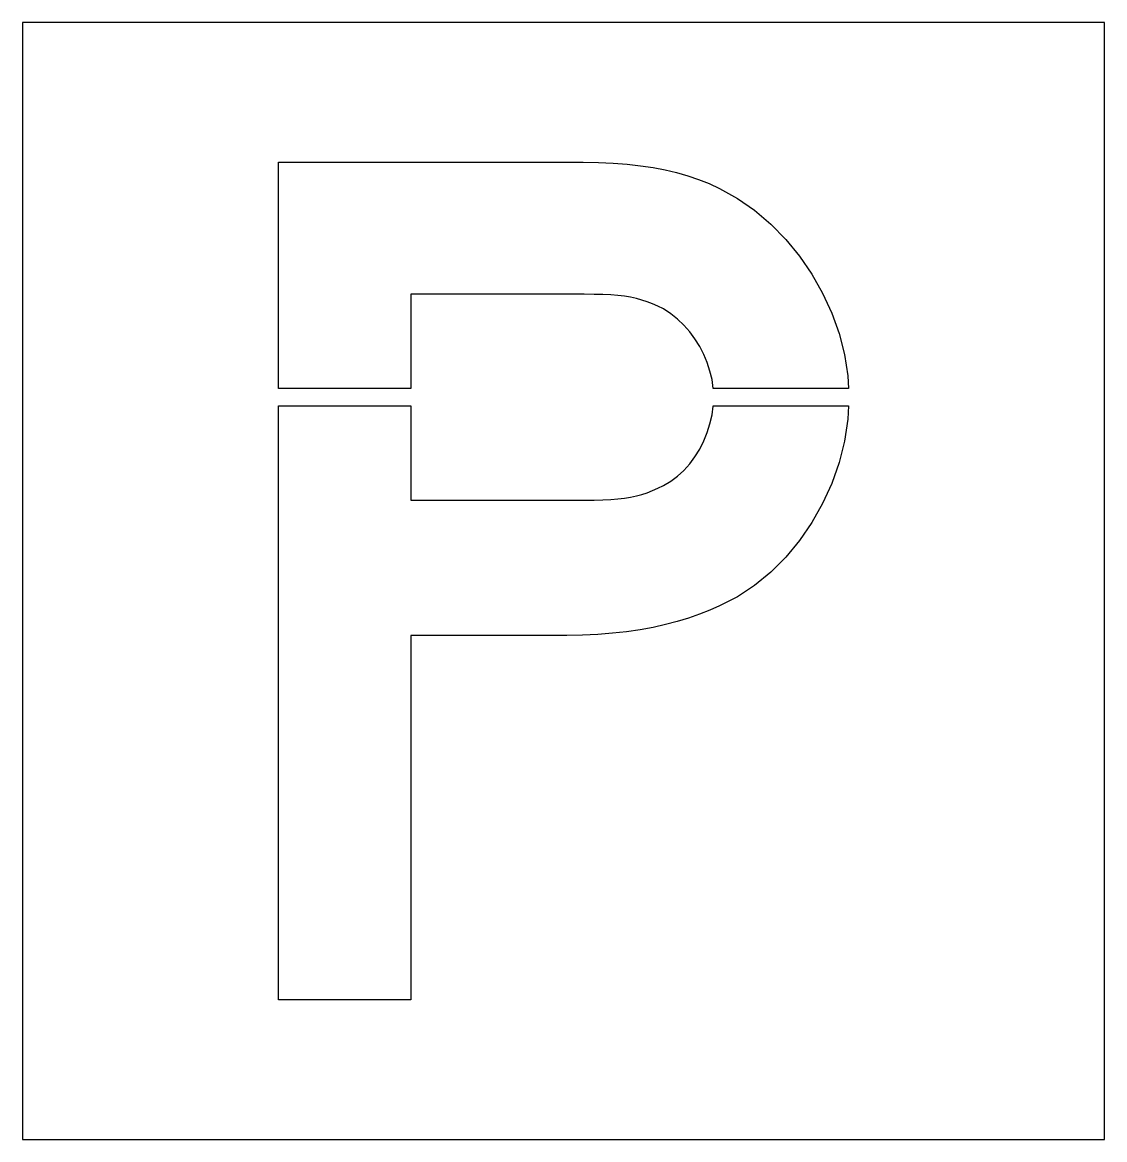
# Model space of a CAD drawing. Extents: x 0 to 31, y 0 to 32.
import ezdxf

# ---------------------------------------------------------------- set-up
doc = ezdxf.new("R2010")
doc.units = 0
doc.layers.add('CUT', color=7, linetype='Continuous')
doc.layers.add('OUTSIDE', color=1, linetype='Continuous')

msp = doc.modelspace()

# ---------------------------------------------------------------- linework, layer by layer
at = {"layer": 'CUT'}
for points in [[(19.7535, 21.7672), (19.6959, 22.012), (19.6167, 22.2544), (19.5183, 22.4896), (19.4007, 22.7152), (19.2663, 22.9312), (19.1151, 23.1352), (18.9495, 23.3248), (18.7671, 23.4976), (18.5751, 23.6536), (18.3687, 23.7904), (18.2055, 23.8696), (18.0495, 23.9368), (17.8959, 23.9968), (17.7423, 24.0472), (17.5863, 24.0904), (17.4231, 24.1264), (17.2479, 24.1552), (17.0607, 24.1768), (16.8543, 24.1912), (16.6263, 24.2032), (16.3767, 24.208), (16.0959, 24.2104), (11.1279, 24.2104), (11.1279, 21.5142), (7.3383, 21.5142), (7.3383, 28), (15.5919, 28), (16.0623, 27.9952), (16.5063, 27.9856), (16.9263, 27.964), (17.3247, 27.9352), (17.7039, 27.8944), (18.0639, 27.8416), (18.4095, 27.7768), (18.7407, 27.7), (19.0599, 27.6088), (19.3695, 27.5032), (19.6719, 27.3808), (19.9695, 27.2416), (20.4855, 26.9584), (20.9751, 26.6176), (21.4359, 26.224), (21.8655, 25.7848), (22.2591, 25.3048), (22.6119, 24.7888), (22.9215, 24.244), (23.1831, 23.6752), (23.3919, 23.0848), (23.5479, 22.4848), (23.6415, 21.8752), (23.6613, 21.5142), (19.7895, 21.5142), (19.7895, 21.5152)], [(22.9215, 18.22), (22.6119, 17.6728), (22.2591, 17.1592), (21.8655, 16.684), (21.4359, 16.2544), (20.9751, 15.8728), (20.4855, 15.5488), (19.9695, 15.2848), (19.6887, 15.1624), (19.3935, 15.0472), (19.0839, 14.9392), (18.7599, 14.8408), (18.4191, 14.752), (18.0639, 14.6728), (17.6943, 14.6056), (17.3055, 14.548), (16.9023, 14.5024), (16.4823, 14.4688), (16.0455, 14.4496), (15.5919, 14.4424), (11.1279, 14.4424), (11.1279, 4), (7.3383, 4), (7.3383, 21.0122), (11.1279, 21.0122), (11.1279, 18.316), (16.0959, 18.316), (16.3767, 18.3184), (16.6263, 18.3232), (16.8543, 18.3352), (17.0607, 18.3496), (17.2479, 18.3712), (17.4231, 18.4), (17.5863, 18.436), (17.7423, 18.4768), (17.8959, 18.5296), (18.0495, 18.5896), (18.2055, 18.6568), (18.3687, 18.736), (18.5751, 18.856), (18.7671, 19), (18.9495, 19.168), (19.1151, 19.3552), (19.2663, 19.5592), (19.4007, 19.78), (19.5183, 20.0104), (19.6167, 20.2528), (19.6959, 20.5024), (19.7535, 20.7544), (19.7895, 21.0088), (19.7896, 21.0122), (23.6617, 21.0122), (23.6415, 20.632), (23.5479, 20.008), (23.3919, 19.3936), (23.1831, 18.796)]]:
    msp.add_lwpolyline(points, close=True, dxfattribs=at)
at = {"layer": 'OUTSIDE'}
msp.add_lwpolyline([(0, 0), (31, 0), (31, 32), (0, 32)], close=True, dxfattribs=at)

doc.saveas('drawing.dxf')
